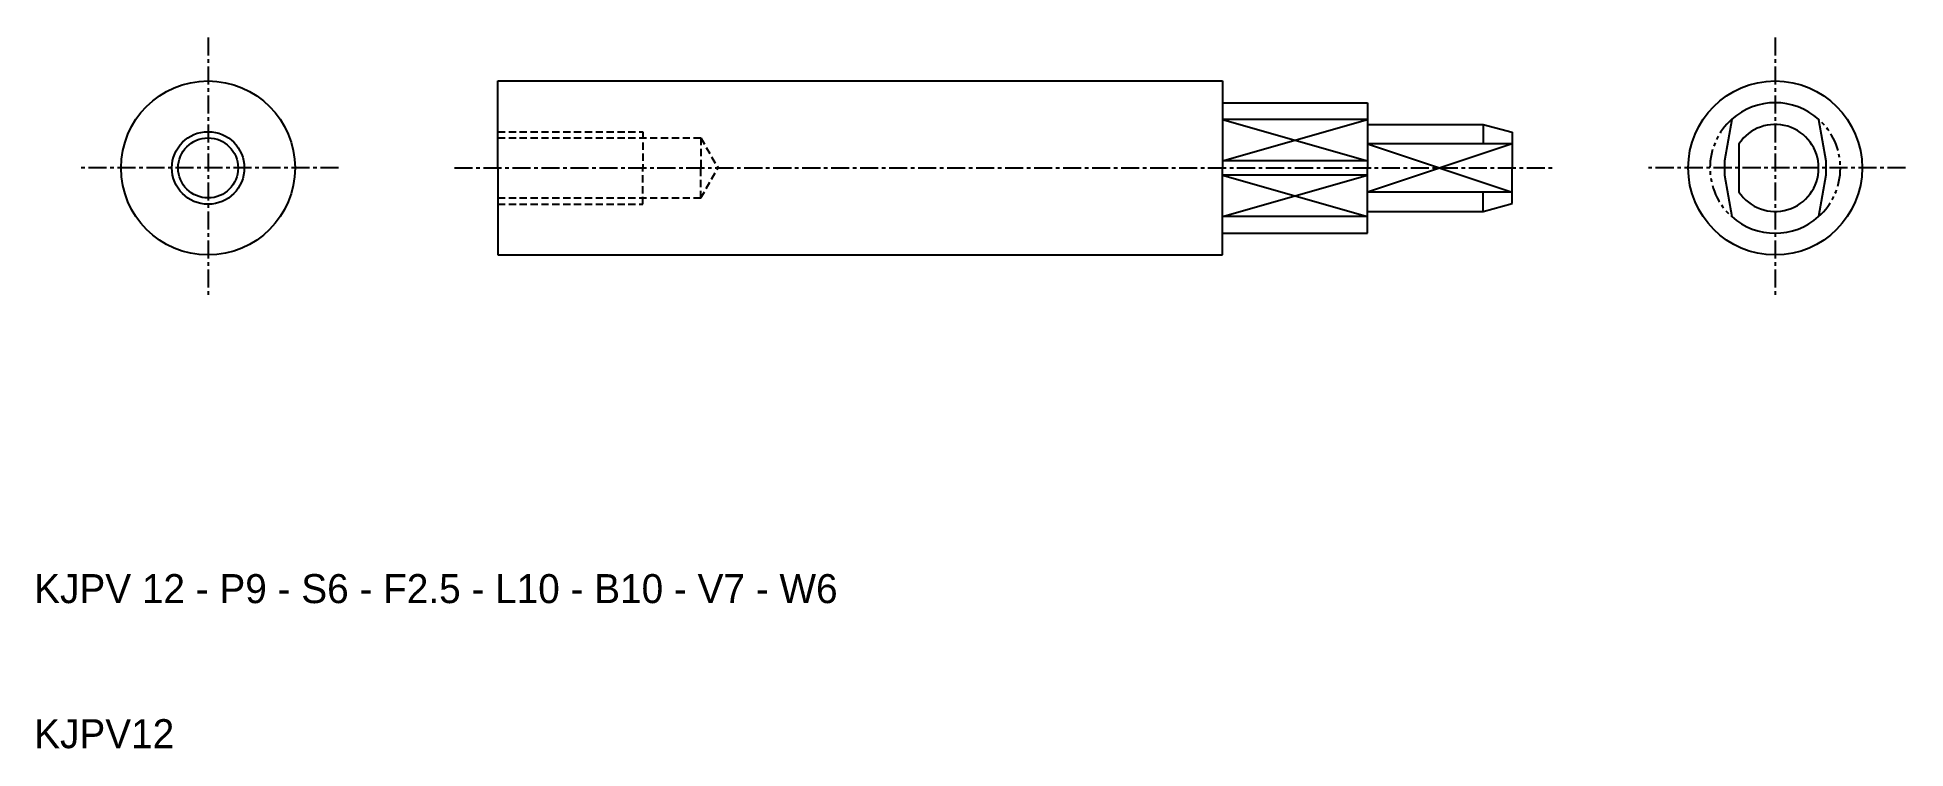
# Model space of a CAD drawing. Extents: x 10 to 139, y 10 to 59.
import ezdxf

# ---------------------------------------------------------------- set-up
doc = ezdxf.new("R2010")
doc.units = 0
for name, pattern in [('CENTER', [2, 1.25, -0.25, 0.25, -0.25]), ('DASHED', [0.75, 0.5, -0.25]), ('PHANTOM', [2.5, 1.25, -0.25, 0.25, -0.25, 0.25, -0.25])]:
    doc.linetypes.add(name, pattern=pattern)
doc.layers.get('0').update_dxf_attribs({"linetype": 'CONTINUOUS'})
doc.layers.add('CENTER', color=1, linetype='CENTER')

msp = doc.modelspace()

# ---------------------------------------------------------------- linework, layer by layer
at = {"color": 7, "linetype": 'CONTINUOUS'}
for p, q in [((42, 56), (92, 56)), ((42, 50), (42, 56)), ((92, 56), (92, 54.5)), ((92, 54.5), (92, 50)), ((92, 54.5), (102, 54.5)), ((102, 54.5), (102, 53)), ((102, 53.35), (92, 53.35)), ((102, 53), (102, 50)), ((102, 53), (110, 53)), ((110, 53), (112, 52.46)), ((110, 53), (110, 51.66)), ((127.14, 53.35), (126.64, 50.5)), ((133.14, 53.35), (133.64, 50.5)), ((112, 51.66), (102, 51.66)), ((112, 52.46), (112, 50)), ((127.64, 51.66), (127.64, 48.34)), ((102, 50.5), (92, 50.5)), ((126.64, 50.5), (126.64, 49.5)), ((133.64, 50.5), (133.64, 49.5)), ((42, 50), (42, 44)), ((92, 45.5), (92, 50)), ((102, 49.5), (92, 49.5)), ((102, 47), (102, 50)), ((112, 47.54), (112, 50)), ((126.64, 49.5), (127.14, 46.65)), ((133.64, 49.5), (133.14, 46.65)), ((112, 48.34), (102, 48.34)), ((110, 47), (110, 48.34)), ((102, 46.65), (92, 46.65)), ((102, 45.5), (102, 47)), ((102, 47), (110, 47)), ((110, 47), (112, 47.54)), ((92, 44), (92, 45.5)), ((92, 45.5), (102, 45.5)), ((42, 44), (92, 44))]:
    msp.add_line(p, q, dxfattribs=at)
at = {"color": 3, "linetype": 'CONTINUOUS'}
for p, q in [((92, 50.5), (102, 53.35)), ((92, 53.35), (102, 50.5)), ((102, 51.66), (112, 48.34)), ((112, 51.66), (102, 48.34)), ((92, 46.65), (102, 49.5)), ((92, 49.5), (102, 46.65))]:
    msp.add_line(p, q, dxfattribs=at)
at = {"color": 3, "linetype": 'DASHED'}
for p, q in [((42, 52.5), (52, 52.5)), ((42, 52.07), (56, 52.07)), ((52, 52.5), (52, 50)), ((56, 52.07), (57.19, 50)), ((56, 52.07), (56, 50)), ((52, 47.5), (52, 50)), ((56, 47.93), (57.19, 50)), ((56, 47.93), (56, 50)), ((42, 47.93), (56, 47.93)), ((42, 47.5), (52, 47.5))]:
    msp.add_line(p, q, dxfattribs=at)
at = {"color": 7, "linetype": 'CONTINUOUS'}
for centre, radius in [((22, 50), 6), ((130.14, 50), 6), ((22, 50), 2.07)]:
    msp.add_circle(centre, radius, dxfattribs=at)
at = {"color": 3, "linetype": 'CONTINUOUS'}
msp.add_circle((22, 50), 2.5, dxfattribs=at)
at = {"color": 7, "linetype": 'CONTINUOUS'}
for radius, start, end in [(4.5, 48.1897, 131.8103), (3, 213.5573, 146.4427), (4.5, 228.1897, 311.8103)]:
    msp.add_arc((130.14, 50), radius, start, end, dxfattribs=at)
at = {"color": 3, "linetype": 'PHANTOM'}
for start, end in [(131.8103, 228.1897), (311.8103, 48.1897)]:
    msp.add_arc((130.14, 50), 4.5, start, end, dxfattribs=at)
at = {"layer": 'CENTER', "color": 1, "linetype": 'CENTER'}
for p, q in [((22, 59), (22, 41)), ((130.14, 59), (130.14, 41)), ((31, 50), (13, 50)), ((39, 50), (115, 50)), ((139.14, 50), (121.14, 50))]:
    msp.add_line(p, q, dxfattribs=at)

# ---------------------------------------------------------------- texts
at = {"color": 7, "linetype": 'CONTINUOUS'}
for s, p in [('KJPV 12 - P9 - S6 - F2.5 - L10 - B10 - V7 - W6', (10, 20)), ('KJPV12', (10, 10))]:
    msp.add_text(s, height=2, dxfattribs=at).set_placement(p)

doc.saveas('drawing.dxf')
